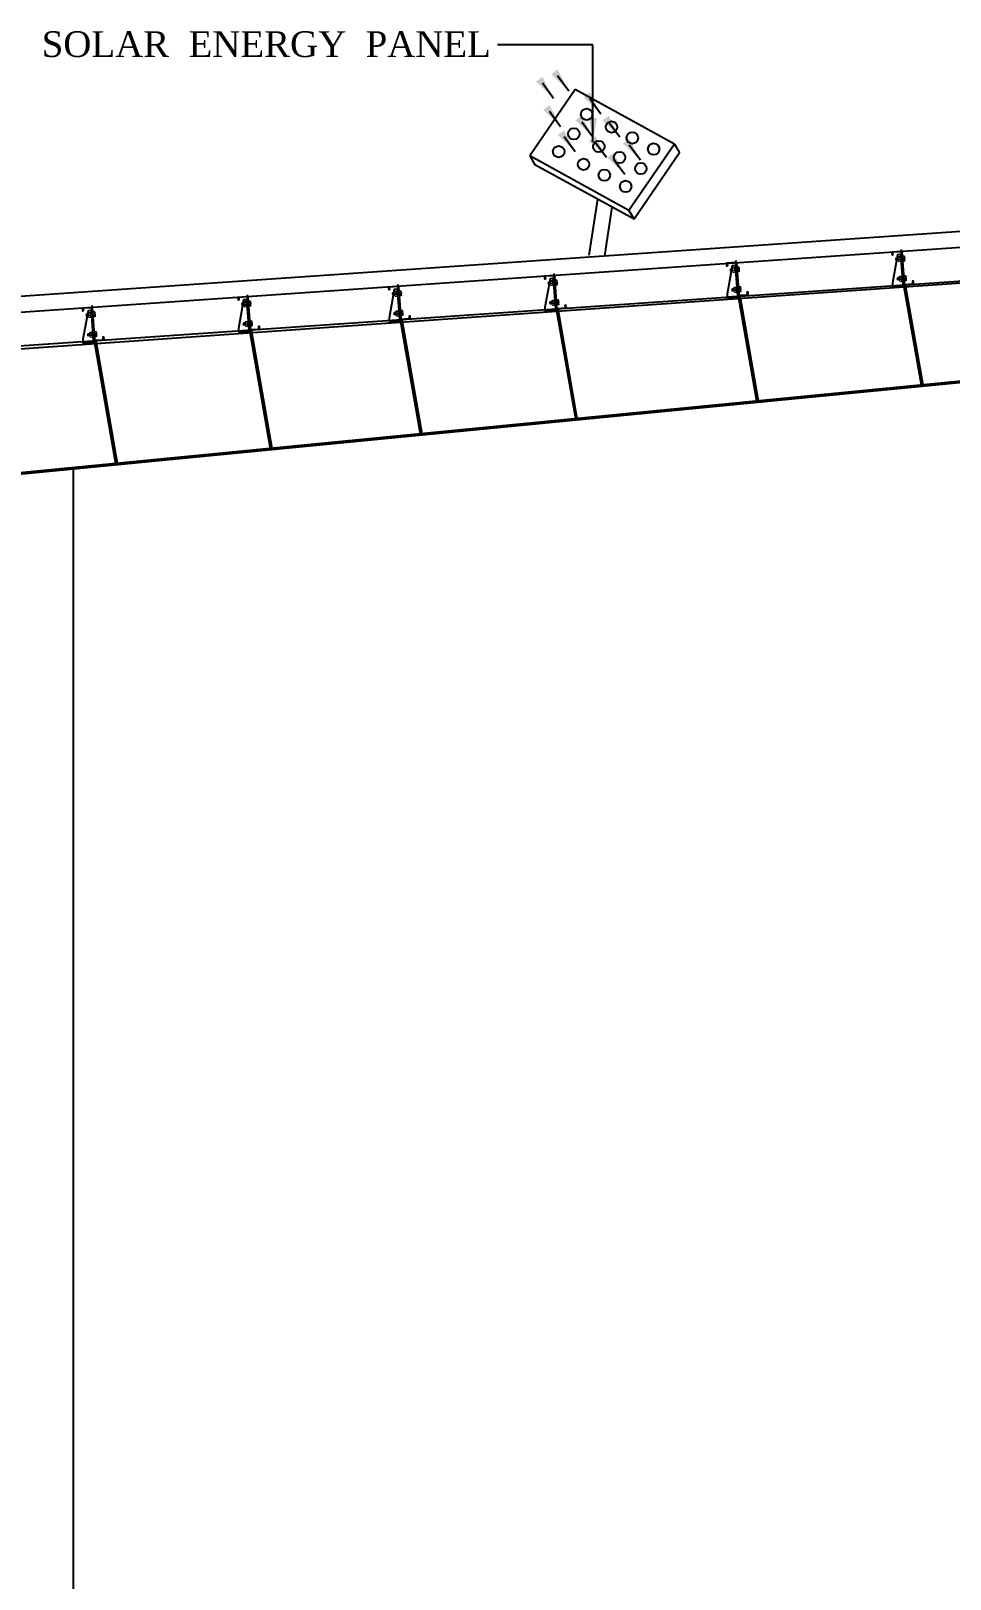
# Model space of a CAD drawing. Header units: metres. Extents: x 31037 to 31490, y -4422 to -3483.
# Drawn here: x 31174.32 to 31180.07, y -4407.9 to -4398.22 of the extents above; entities that cross this region are included whole.
import ezdxf

# ---------------------------------------------------------------- set-up
doc = ezdxf.new("R2010")
doc.units = ezdxf.units.M
doc.header["$LTSCALE"] = 30
doc.header["$MEASUREMENT"] = 0
doc.header["$PDMODE"] = 34
doc.linetypes.add('DASHDOT', pattern=[1, 0.5, -0.25, 0, -0.25])
doc.layers.get('0').update_dxf_attribs({"color": 30, "lineweight": 40})
for name, color, linetype in [('BLK_1_HT_OF_BLDG', 5, 'Continuous'), ('COLUMN', 2, 'Continuous'), ('JSC-G-Grid Line', 250, 'DASHDOT'), ('JSC-H-Dimension', 251, 'Continuous'), ('JSC-U-Steel', 21, 'Continuous'), ('OBJ', 5, 'Continuous'), ('STEEL', 33, 'Continuous')]:
    doc.layers.add(name, color=color, linetype=linetype)
doc.layers.add('DIM', color=5, linetype='Continuous', lineweight=25)
doc.layers.add('JSC-4D-Bolt', color=240, linetype='Continuous', lineweight=18)
doc.styles.add('DIM', font='times.ttf')
doc.styles.add('ROMANS', font='stylu.ttf', dxfattribs={"width": 0.75})
doc.styles.get("Standard").update_dxf_attribs({"font": 'times.ttf', "height": 0.05})
doc.dimstyles.new('Standard$0', dxfattribs={"dimtxt": 0.08, "dimasz": 0.05, "dimexe": 0.02, "dimexo": 0.05, "dimgap": 0.09, "dimtad": 0, "dimtih": 1, "dimtoh": 1, "dimzin": 0, "dimdsep": 46, "dimtxsty": 'Standard', "dimcen": 0.09, "dimclrd": 7, "dimclre": 7, "dimclrt": 7, "dimadec": 0, "dimazin": 0, "dimtfac": 1, "dimtofl": 0, "dimtmove": 0, "dimatfit": 3, "dimfxl": 0, "dimtolj": 1, "dimtzin": 0, "dimarcsym": 0})
doc.dimstyles.new('STANDARD$7', dxfattribs={"dimtxt": 0.18, "dimasz": 7, "dimexe": 0.18, "dimexo": 0.0625, "dimgap": 0.09, "dimtad": 0, "dimtih": 1, "dimtoh": 1, "dimdec": 3, "dimzin": 0, "dimdsep": 46, "dimtxsty": 'ROMANS', "dimcen": 0.09, "dimclrd": 3, "dimclrt": 2, "dimaunit": 1, "dimadec": 0, "dimazin": 0, "dimtfac": 1, "dimtdec": 3, "dimtofl": 0, "dimtmove": 2, "dimatfit": 3, "dimfxl": 0, "dimtolj": 1, "dimtzin": 0, "dimarcsym": 0})

# ---------------------------------------------------------------- blocks, each defined once
blk = doc.blocks.new('A$C634C78A7')
at = {"layer": 'JSC-4D-Bolt', "linetype": 'Continuous', "lineweight": 9}
for p, q in [((-82.8, 84.9), (-82.8, 97.4)), ((-53.3, 91.1), (-82.8, 91.1)), ((-82.1, 99.5), (-76.7, 99.5)), ((-82.1, 95.3), (-61.5, 95.3)), ((-82.1, 87), (-61.5, 87)), ((-82.1, 82.8), (-76.7, 82.8)), ((-79.4, 91.1), (-67.1, 91.1)), ((-76.7, 82.8), (-76.7, 99.5)), ((-66.6, 91.1), (-76.5, 91.1)), ((-74.7, 82.8), (-74.7, 99.5)), ((-70.3, 82.8), (-70.3, 99.5)), ((-61.5, 99.5), (-68.3, 99.5)), ((-68.3, 82.8), (-68.3, 99.5)), ((-61.5, 82.8), (-68.3, 82.8)), ((-60.8, 84.9), (-60.8, 97.4)), ((-60.8, 95), (-60.3, 94.6)), ((-58.4, 87.7), (-60.8, 94.1)), ((-58.9, 87), (-60.8, 92.1)), ((-59.9, 87.7), (-60.8, 90.1)), ((-60.4, 87), (-60.8, 88.1)), ((-60.8, 87), (-60.4, 87)), ((-60.4, 87), (-59.9, 87.7)), ((-60.3, 94.6), (-59.8, 95.3)), ((-57.4, 87), (-60.3, 94.6)), ((-59.9, 87.7), (-58.9, 87)), ((-56.9, 87.7), (-59.8, 95.3)), ((-59.8, 95.3), (-58.8, 94.6)), ((-58.9, 87), (-58.4, 87.7)), ((-58.8, 94.6), (-58.3, 95.3)), ((-55.9, 87), (-58.8, 94.6)), ((-58.4, 87.7), (-57.4, 87)), ((-55.5, 87.7), (-58.3, 95.3)), ((-58.3, 95.3), (-57.3, 94.6)), ((-57.4, 87), (-56.9, 87.7)), ((-57.3, 94.6), (-56.8, 95.3)), ((-54.5, 87), (-57.3, 94.6)), ((-56.9, 87.7), (-55.9, 87)), ((-54, 87.7), (-56.8, 95.3)), ((-56.8, 95.3), (-55.8, 94.6)), ((-55.9, 87), (-55.5, 87.7)), ((-55.8, 94.6), (-55.3, 95.3)), ((-54.1, 90), (-55.8, 94.6)), ((-55.5, 87.7), (-54.5, 87)), ((-54.2, 92.3), (-55.3, 95.3)), ((-55.3, 95.3), (-54.3, 94.6)), ((-54.5, 87), (-54, 87.7)), ((-54, 87.7), (-54.3, 94.6)), ((-54.3, 94.6), (-53.3, 91.1)), ((-54, 87.7), (-53.3, 91.1)), ((-82.8, 19.9), (-82.8, 32.5)), ((-53.3, 26.2), (-82.8, 26.2)), ((-82.1, 34.5), (-76.7, 34.5)), ((-82.1, 30.4), (-61.5, 30.4)), ((-82.1, 22), (-61.5, 22)), ((-82.1, 17.8), (-76.7, 17.8)), ((-79.4, 26.2), (-67.1, 26.2)), ((-76.7, 17.8), (-76.7, 34.5)), ((-66.6, 26.2), (-76.5, 26.2)), ((-74.7, 17.8), (-74.7, 34.5)), ((-70.3, 17.8), (-70.3, 34.5)), ((-61.5, 34.5), (-68.3, 34.5)), ((-68.3, 17.8), (-68.3, 34.5)), ((-61.5, 17.8), (-68.3, 17.8)), ((-60.8, 19.9), (-60.8, 32.5)), ((-60.8, 30), (-60.3, 29.7)), ((-58.4, 22.7), (-60.8, 29.1)), ((-58.9, 22), (-60.8, 27.1)), ((-59.9, 22.7), (-60.8, 25.1)), ((-60.4, 22), (-60.8, 23.1)), ((-60.8, 22), (-60.4, 22)), ((-60.4, 22), (-59.9, 22.7)), ((-60.3, 29.7), (-59.8, 30.4)), ((-57.4, 22), (-60.3, 29.7)), ((-59.9, 22.7), (-58.9, 22)), ((-56.9, 22.7), (-59.8, 30.4)), ((-59.8, 30.4), (-58.8, 29.7)), ((-58.9, 22), (-58.4, 22.7)), ((-58.8, 29.7), (-58.3, 30.4)), ((-55.9, 22), (-58.8, 29.7)), ((-58.4, 22.7), (-57.4, 22)), ((-55.5, 22.7), (-58.3, 30.4)), ((-58.3, 30.4), (-57.3, 29.7)), ((-57.4, 22), (-56.9, 22.7)), ((-57.3, 29.7), (-56.8, 30.4)), ((-54.5, 22), (-57.3, 29.7)), ((-56.9, 22.7), (-55.9, 22)), ((-54, 22.7), (-56.8, 30.4)), ((-56.8, 30.4), (-55.8, 29.7)), ((-55.9, 22), (-55.5, 22.7)), ((-55.8, 29.7), (-55.3, 30.4)), ((-54.1, 25), (-55.8, 29.7)), ((-55.5, 22.7), (-54.5, 22)), ((-54.2, 27.4), (-55.3, 30.4)), ((-55.3, 30.4), (-54.3, 29.7)), ((-54.5, 22), (-54, 22.7)), ((-54, 22.7), (-54.3, 29.7)), ((-54.3, 29.7), (-53.3, 26.2)), ((-54, 22.7), (-53.3, 26.2))]:
    blk.add_line(p, q, dxfattribs=at)
for centre, radius, start, end in [((-79.3, 97.4), 3.48, 143.1298, 216.8696), ((-69.9, 91.1), 12.9, 161.0751, 198.9244), ((-79.3, 84.9), 3.48, 143.1298, 216.8696), ((-75.7, 99.5), 1, 0, 180), ((-75.7, 82.8), 1, 180, 0), ((-69.3, 99.5), 1, 0, 180), ((-69.3, 82.8), 1, 180, 0), ((-64.3, 97.4), 3.48, 323.1298, 36.8696), ((-73.7, 91.1), 12.9, 341.0751, 18.9244), ((-64.3, 84.9), 3.48, 323.1298, 36.8696), ((-79.3, 32.5), 3.48, 143.1298, 216.8696), ((-69.9, 26.2), 12.9, 161.0751, 198.9244), ((-79.3, 19.9), 3.48, 143.1298, 216.8696), ((-75.7, 34.5), 1, 0, 180), ((-75.7, 17.8), 1, 180, 0), ((-69.3, 34.5), 1, 0, 180), ((-69.3, 17.8), 1, 180, 0), ((-64.3, 32.5), 3.48, 323.1298, 36.8696), ((-73.7, 26.2), 12.9, 341.0751, 18.9244), ((-64.3, 19.9), 3.48, 323.1298, 36.8696)]:
    blk.add_arc(centre, radius, start, end, dxfattribs=at)
at = {"layer": 'JSC-G-Grid Line'}
blk.add_line((-73.4, 121.1), (-73.4, -5.8), dxfattribs=at)
at = {"layer": 'JSC-U-Steel'}
for points in [[(-44.6, 105), (-43.3, 105), (-43.3, 112.8, 0.414214), (-45.9, 115.4), (-72.1, 115.4, 0.414214), (-74.7, 112.8), (-74.7, 9.1, -0.414214), (-77.4, 6.5), (-100.9, 6.5, -0.414214), (-103.5, 9.1), (-103.5, 15.6), (-104.8, 15.6), (-104.8, 7.8, 0.414214), (-102.2, 5.1), (-76, 5.1, 0.414214), (-73.4, 7.8), (-73.4, 111.5, -0.414214), (-70.8, 114.1), (-47.3, 114.1, -0.414214), (-44.6, 111.5), (-44.6, 105)], [(-70.3, 104.8), (-70.3, 5.8, 0.414214), (-67.6, 3.1), (-36.7, 3.1)]]:
    blk.add_lwpolyline(points, format="xyb", dxfattribs=at)
blk.add_lwpolyline([(-36.7, 13.1), (-36.7, 0), (-67.6, 0, -0.414214), (-73.4, 5.8), (-73.4, 104.8), (-60.3, 104.8)], format="xyb", close=True, dxfattribs=at)
blk = doc.blocks.new('*D101')
at = {"layer": 'BLK_1_HT_OF_BLDG', "color": 5, "lineweight": -2}
for p, q in [((31165.7774, -4398.4178), (31165.5074, -4398.4178)), ((31165.5274, -4398.4678), (31165.5274, -4406.087)), ((31165.5274, -4413.9678), (31165.5274, -4406.3486)), ((31165.7774, -4414.0178), (31165.5074, -4414.0178))]:
    blk.add_line(p, q, dxfattribs=at)
at = {"layer": 'BLK_1_HT_OF_BLDG', "color": 5, "lineweight": 30}
for points in [[(31165.5191, -4398.4678), (31165.5358, -4398.4678), (31165.5274, -4398.4178)], [(31165.5191, -4413.9678), (31165.5358, -4413.9678), (31165.5274, -4414.0178)]]:
    blk.add_solid(points, dxfattribs=at)
at = {"layer": 'Defpoints', "color": 0, "lineweight": 30}
for p in [(31195.4086, -4398.4178), (31165.5274, -4414.0178), (31195.4086, -4414.0178)]:
    blk.add_point(p, dxfattribs=at)
at = {"layer": 'BLK_1_HT_OF_BLDG', "color": 5, "lineweight": 0, "insert": (31165.5274, -4406.2178), "char_height": 0.08, "attachment_point": 5}
blk.add_mtext('\\A1;15.60', dxfattribs=at)
blk = doc.blocks.new('WFGRFGFGSW')
at = {"layer": 'COLUMN', "color": 7}
for p, q in [((17313.6464, -5254.5987, -0.0001), (17313.3619, -5255.0135, -0.0001)), ((17314.267, -5254.9397, -0.0001), (17313.6464, -5254.5987, -0.0001)), ((17314.267, -5254.9397, -0.0001), (17313.9824, -5255.3545, -0.0001)), ((17314.267, -5254.9397, -0.0001), (17314.2988, -5254.9943, -0.0001)), ((17313.3619, -5255.0135, -0.0001), (17313.3938, -5255.068, -0.0001)), ((17313.9824, -5255.3545, -0.0001), (17313.3619, -5255.0135, -0.0001)), ((17314.2988, -5254.9943, -0.0001), (17314.0143, -5255.4091, -0.0001)), ((17314.0143, -5255.4091, -0.0001), (17313.3938, -5255.068, -0.0001)), ((17313.7864, -5255.2838, -0.0001), (17313.7322, -5255.6333, -0.0001)), ((17313.8762, -5255.3332, -0.0001), (17313.829, -5255.6376, -0.0001)), ((17313.9824, -5255.3545, -0.0001), (17314.0143, -5255.4091, -0.0001))]:
    blk.add_line(p, q, dxfattribs=at)
for centre in [(17313.7183, -5254.7531, -0.0001), (17313.6382, -5254.8751, -0.0001), (17313.8739, -5254.8322, -0.0001), (17313.7939, -5254.9543, -0.0001), (17314.0036, -5254.9007, -0.0001), (17314.1371, -5254.9702, -0.0001), (17313.5432, -5254.9864, -0.0001), (17313.6988, -5255.0656, -0.0001), (17313.9235, -5255.0227, -0.0001), (17313.8285, -5255.134, -0.0001), (17314.057, -5255.0923, -0.0001), (17313.962, -5255.2036, -0.0001)]:
    blk.add_circle(centre, 0.0359, dxfattribs=at)
for points in [[(17313.5114, -5254.6538, -0.0001), (17313.4411, -5254.5591, -0.0001)], [(17313.5114, -5254.6538, -0.0001), (17313.4411, -5254.5591, -0.0001)], [(17313.6056, -5254.6074, -0.0001), (17313.5353, -5254.5127, -0.0001)], [(17313.5554, -5254.8303, -0.0001), (17313.4851, -5254.7356, -0.0001)], [(17313.5554, -5254.8303, -0.0001), (17313.4851, -5254.7356, -0.0001)], [(17313.8071, -5254.7517, -0.0001), (17313.7369, -5254.657, -0.0001)], [(17313.7576, -5254.8959, -0.0001), (17313.6873, -5254.8012, -0.0001)], [(17313.9255, -5254.8963, -0.0001), (17313.8552, -5254.8016, -0.0001)], [(17313.6468, -5254.9879, -0.0001), (17313.5765, -5254.8932, -0.0001)], [(17313.8417, -5255.024, -0.0001), (17313.7715, -5254.9292, -0.0001)], [(17314.0543, -5255.0405, -0.0001), (17313.984, -5254.9458, -0.0001)], [(17313.9565, -5255.1296, -0.0001), (17313.8862, -5255.0349, -0.0001)]]:
    blk.add_leader(points, dimstyle='STANDARD$7', override={"dimscale": 3, "dimasz": 0.05, "dimexe": 0.09375, "dimtih": 0, "dimtoh": 0, "dimdec": 2, "dimpost": '\\X', "dimtxsty": 'DIM', "dimcen": 0.15625, "dimse1": 1, "dimse2": 1, "dimsd1": 1, "dimsd2": 1, "dimclrd": 4, "dimclre": 4, "dimtdec": 2, "dimtix": 1}, dxfattribs=at)

msp = doc.modelspace()

# ---------------------------------------------------------------- linework, layer by layer
at = {"color": 0, "lineweight": 25}
for p, q in [((31179.77779, -4399.80954), (31179.88701, -4400.43503)), ((31179.78764, -4399.80782), (31179.89699, -4400.43406)), ((31178.74281, -4399.87815), (31178.85755, -4400.53526)), ((31178.75266, -4399.87643), (31178.86754, -4400.53429)), ((31177.6039, -4399.95974, 0.00012), (31177.72367, -4400.64565, 0.00012)), ((31177.61375, -4399.95802, 0.00012), (31177.73365, -4400.64468, 0.00012)), ((31175.68578, -4400.09225, 0.00012), (31175.81486, -4400.83148, 0.00012)), ((31175.69563, -4400.09053, 0.00012), (31175.82485, -4400.83051, 0.00012)), ((31176.62825, -4400.02714, 0.00012), (31176.75276, -4400.74017, 0.00012)), ((31176.6381, -4400.02542, 0.00012), (31176.76274, -4400.7392, 0.00012)), ((31174.71256, -4400.15948, 0.00012), (31174.84636, -4400.92577, 0.00012)), ((31174.72241, -4400.15776, 0.00012), (31174.85635, -4400.9248, 0.00012)), ((31174.58361, -4413.41783), (31174.58361, -4400.9614))]:
    msp.add_line(p, q, dxfattribs=at)
for points in [[(31167.82867, -4400.32318), (31195.40861, -4398.41783), (31224.35861, -4400.41783), (31260.50861, -4398.41783), (31295.28496, -4400.34183)], [(31167.83556, -4400.42294), (31195.40861, -4398.51807), (31224.35792, -4400.51802), (31260.50861, -4398.51798), (31295.27944, -4400.44168)]]:
    msp.add_lwpolyline(points, dxfattribs=at)
at = {"layer": 'JSC-U-Steel', "color": 0, "lineweight": 25, "elevation": 0.00005}
for points in [[(31180.57382, -4399.75559), (31180.58979, -4399.75449), (31180.61897, -4400.37381), (31169.33861, -4401.47204)], [(31169.33861, -4400.52845), (31180.57382, -4399.75559)]]:
    msp.add_lwpolyline(points, dxfattribs=at)
at = {"layer": 'STEEL', "color": 0, "lineweight": 25}
for p, q in [((31169.33861, -4400.55129, 0.00005), (31180.59026, -4399.76448, 0.00005)), ((31180.6185, -4400.36382, 0.00005), (31169.33861, -4401.46199, 0.00005))]:
    msp.add_line(p, q, dxfattribs=at)

# ---------------------------------------------------------------- block references
at = {"color": 0, "lineweight": 25}
msp.add_blockref('WFGRFGFGSW', (13864.07644, 856.01062, 0.00012), dxfattribs=at)
at = {"layer": 'JSC-H-Dimension', "color": 0, "lineweight": 25, "xscale": -0.0019089623214943, "yscale": 0.001908962327434, "zscale": 0.0019089623236149, "rotation": 4.164655618961059}
for p in [(31179.63963, -4399.82878), (31178.60466, -4399.8974), (31176.49009, -4400.04639, 0.00012), (31177.46574, -4399.97899, 0.00012), (31175.54762, -4400.1115, 0.00012), (31174.5744, -4400.17873, 0.00012)]:
    msp.add_blockref('A$C634C78A7', p, dxfattribs=at)

# ---------------------------------------------------------------- texts
at = {"layer": 'OBJ', "color": 0, "lineweight": 25, "insert": (31177.19491, -4398.22275), "char_height": 0.161, "attachment_point": 3}
msp.add_mtext('SOLAR  ENERGY  PANEL', dxfattribs=at)

# ---------------------------------------------------------------- dimensions: what is measured, and where the dimension line sits
at = {"layer": 'BLK_1_HT_OF_BLDG', "color": 5, "lineweight": 0}
dim = msp.add_linear_dim(base=(31165.52744, -4414.01783), p1=(31195.40861, -4398.41783), p2=(31195.40861, -4414.01783), angle=90, dimstyle='Standard$0', override={"dimclrd": 5, "dimclre": 5, "dimclrt": 5, "dimfxl": 0.25, "dimfxlon": 1, "dimarcsym": 2}, dxfattribs=at)
dim.commit()
dim.dimension.update_dxf_attribs({"geometry": '*D101', "text_midpoint": (31165.52744, -4406.21783)})

# ---------------------------------------------------------------- leaders
at = {"layer": 'DIM', "color": 0, "lineweight": 25}
msp.add_leader([(31177.83406, -4398.91594), (31177.83406, -4398.30821), (31177.23682, -4398.30821)], dimstyle='STANDARD$7', override={"dimscale": 3, "dimasz": 0.05, "dimexe": 0.09375, "dimtih": 0, "dimtoh": 0, "dimdec": 2, "dimpost": '\\X', "dimtxsty": 'DIM', "dimcen": 0.15625, "dimse1": 1, "dimse2": 1, "dimsd1": 1, "dimsd2": 1, "dimclrd": 4, "dimclre": 4, "dimtdec": 2, "dimtix": 1}, dxfattribs=at)

doc.saveas('drawing.dxf')
